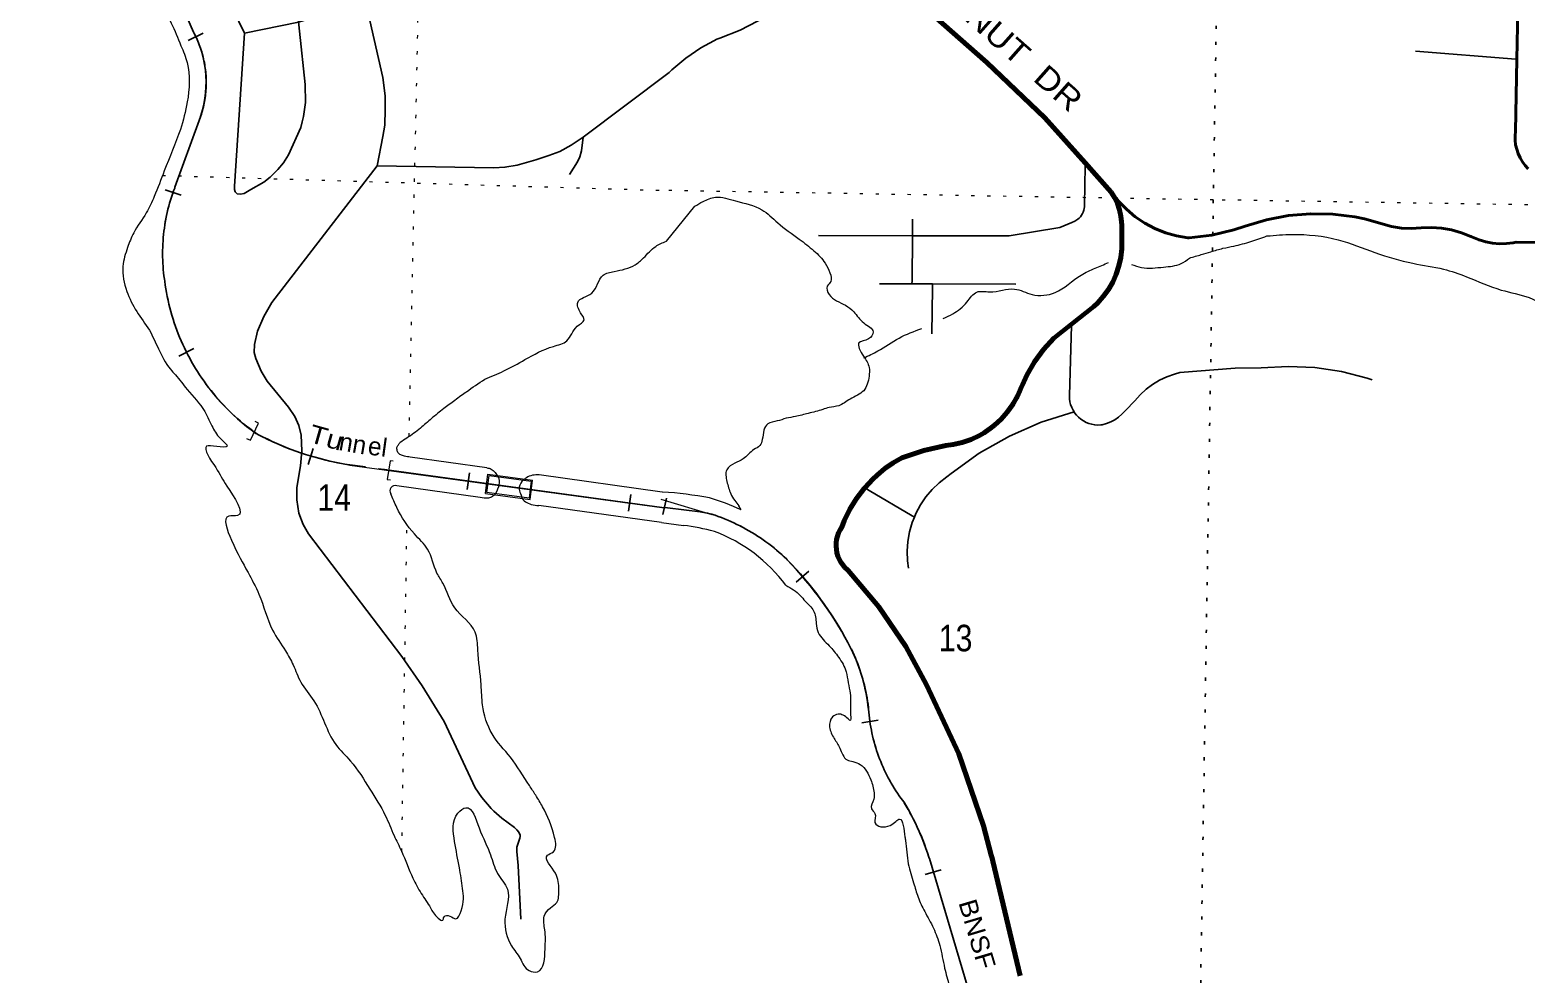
# Model space of a CAD drawing. Header units: feet. Extents: x -489137 to -242534, y 368785 to 558127.
# Drawn here: x -369833 to -359969, y 440070 to 446296 of the extents above; entities that cross this region are included whole.
import ezdxf

# ---------------------------------------------------------------- set-up
doc = ezdxf.new("R2010")
doc.units = ezdxf.units.FT
doc.header["$LTSCALE"] = 70
doc.linetypes.add('DOTTED', pattern=[1.5, 0.3, -1.2])
doc.linetypes.add('SHORT_DASHED', pattern=[2.7, 1.5, -1.2])
for name, color, linetype, lineweight in [('17', 7, 'Continuous', 25), ('23', 7, 'Continuous', 70), ('26', 7, 'Continuous', 40), ('29', 7, 'Continuous', 25), ('34', 7, 'Continuous', 25), ('39', 7, 'Continuous', 13), ('6', 7, 'DOTTED', 25), ('7', 7, 'DOTTED', 13)]:
    doc.layers.add(name, color=color, linetype=linetype, lineweight=lineweight)

msp = doc.modelspace()

# ---------------------------------------------------------------- linework, layer by layer
at = {"layer": '23'}
for points in [[(-362703.49, 445226.67), (-362876.2, 445419.79), (-363141.29, 445716.21), (-363523.73, 446081.93), (-364162.81, 446646.53), (-364633.91, 447062.73), (-364889.71, 447288.72), (-364901.94, 447296.74), (-364923.15, 447312.96), (-364932.12, 447319.82), (-364959.73, 447345.94), (-364984.45, 447374.79), (-365006.02, 447406.08), (-365024.21, 447439.44), (-365208.89, 447770.7), (-365216.51, 447785.52), (-365249.23, 447860.47), (-365265.56, 447911.99)], [(-363305.26, 440057.73), (-363484.85, 440815.12), (-363489.61, 440835.22), (-363494.83, 440855.12), (-363545.21, 441047.46), (-363708.61, 441522.26), (-363920.74, 441977.38), (-364058.32, 442231.27), (-364235.41, 442491.81), (-364438.76, 442732.41), (-364443.58, 442736.41), (-364459.66, 442751.7), (-364474.05, 442768.59), (-364486.61, 442786.88), (-364497.18, 442806.39), (-364505.65, 442826.9), (-364511.93, 442848.18), (-364515.96, 442869.99), (-364517.68, 442892.12), (-364517.08, 442914.29), (-364514.16, 442936.29), (-364508.96, 442957.86), (-364501.54, 442978.77), (-364491.97, 442998.79), (-364480.36, 443017.69), (-364464.18, 443059.62), (-364427.91, 443134.94), (-364383.96, 443206.07), (-364332.82, 443272.2), (-364329.28, 443275.9), (-364275.05, 443332.63), (-364247.82, 443360.29), (-364197.15, 443403.86), (-364142.21, 443441.9), (-364083.6, 443473.99), (-363938.67, 443522.93), (-363793.7, 443555.71), (-363745.04, 443562.2), (-363685.57, 443575.92), (-363627.86, 443595.79), (-363572.55, 443621.59), (-363542.05, 443639.91), (-363533.51, 443645.04), (-363502.05, 443668.4), (-363473.74, 443689.42), (-363429.44, 443730.15), (-363389.64, 443775.29), (-363354.78, 443824.34), (-363348.15, 443835.56), (-363327.76, 443870.04), (-363324.89, 443875.56), (-363322.56, 443880.05), (-363307.15, 443916.2), (-363298.32, 443936.93), (-363289.58, 443956.2), (-363260.72, 444019.84), (-363210.14, 444107), (-363150.71, 444188.41), (-363083.11, 444263.15), (-362965.15, 444356.33), (-362818.21, 444472.4), (-362794.46, 444494.72), (-362756.17, 444537.15), (-362722.53, 444583.34), (-362693.89, 444632.8), (-362670.59, 444684.98), (-362652.86, 444739.31), (-362640.91, 444795.19), (-362634.87, 444852.02), (-362634.15, 444989.24), (-362634.05, 445009.25), (-362635.24, 445029.24), (-362639.98, 445068.49), (-362649.54, 445110.32), (-362663.42, 445150.92), (-362681.47, 445189.85), (-362703.49, 445226.67)]]:
    msp.add_lwpolyline(points, dxfattribs=at)
at = {"layer": '26'}
for points in [[(-359954.05, 445380.61), (-359974.62, 445402.7), (-359992.77, 445426.81), (-360008.3, 445452.69), (-360021.04, 445480.06), (-360030.85, 445508.6), (-360037.62, 445538.02), (-360041.27, 445567.98), (-360041.78, 445598.16), (-360039.13, 445628.22), (-360029.22, 446101.74), (-360022.34, 446430.77), (-360007.79, 447125.71), (-360004.9, 447263.87), (-359999.79, 447508.2), (-359995.65, 447706.15), (-359979.24, 448490.28), (-359971.82, 448845), (-359965.85, 449130.24)], [(-359858.11, 444895.1), (-360034.34, 444896.9), (-360053.63, 444892.89), (-360098.94, 444886.96), (-360144.61, 444885.79), (-360190.16, 444889.41), (-360235.09, 444897.76), (-360278.89, 444910.77), (-360321.09, 444928.28), (-360332.85, 444933.87), (-360395.2, 444958.83), (-360459.8, 444977.14), (-360525.97, 444988.59), (-360592.98, 444993.07), (-360660.08, 444990.51), (-360725.53, 444986.38), (-360791.13, 444989.12), (-360856.08, 444998.69), (-361033.47, 445049.08), (-361098.25, 445062.27), (-361243.65, 445080.51), (-361390.16, 445083.45), (-361536.17, 445071.06), (-361680.09, 445043.48), (-361820.33, 445001), (-361894.55, 444977.31), (-362041.41, 444942.99), (-362191.04, 444924.2), (-362198.31, 444925.04), (-362272.9, 444937.98), (-362345.74, 444958.64), (-362416.01, 444986.81), (-362482.96, 445022.17), (-362545.84, 445064.33), (-362603.97, 445112.83), (-362656.71, 445167.14), (-362703.49, 445226.67)]]:
    msp.add_lwpolyline(points, dxfattribs=at)
at = {"layer": '29'}
for p, q in [((-368484.81, 445265.82), (-368417.24, 446274.9)), ((-366184.44, 445589.15), (-365618.45, 446015.52)), ((-367543.12, 445400.5), (-368238.46, 444499.27)), ((-367543.12, 445400.5), (-366773.89, 445385.9)), ((-362947.38, 443777.33), (-362948.6, 443776.94)), ((-367996.43, 442973.31), (-367381.51, 442164.53))]:
    msp.add_line(p, q, dxfattribs=at)
for points in [[(-368017.24, 445936.35), (-368055.5, 446288.26), (-368166.76, 447361.47)], [(-368579.28, 447300.17), (-368602.58, 446894.76), (-368597.94, 446815.75), (-368581.68, 446725.12), (-368549.16, 446571.75), (-368528.26, 446502.04), (-368417.24, 446274.9), (-368061.43, 446346.34), (-367620.14, 446483.45), (-367278.47, 446587.08)], [(-367620.14, 446483.45), (-367505.18, 445982.67), (-367491.24, 445861.83), (-367491.24, 445771.2), (-367493.56, 445666.63), (-367505.18, 445592.27), (-367543.12, 445400.5)], [(-365018, 446362.43), (-365036.9, 446352.54), (-365149.64, 446293.57), (-365283.29, 446240.62), (-365303.24, 446233.66)], [(-365303.24, 446233.66), (-365323.29, 446222.95), (-365409.51, 446176.89), (-365509.22, 446109.35), (-365601.33, 446031.75), (-365618.45, 446015.52)], [(-360029.22, 446101.74), (-360036.19, 446102.31), (-360698.9, 446156.52)], [(-368484.81, 445265.82), (-368484.13, 445243.7), (-368479.49, 445228.6), (-368465.55, 445214.65), (-368444.65, 445212.33), (-368420.26, 445218.13), (-368377.29, 445242.54), (-368290.2, 445291.33), (-368249.55, 445323.88), (-368198.46, 445374.99), (-368161.3, 445419.14), (-368128.78, 445472.6), (-368047.49, 445651.53), (-368037.04, 445688.71), (-368028.91, 445724.72), (-368016.14, 445817.68), (-368017.24, 445936.35)], [(-366773.89, 445385.9), (-366701.57, 445390.1), (-366620.28, 445404.04), (-366497.18, 445438.9), (-366411.25, 445466.78), (-366339.25, 445494.67), (-366264.93, 445536.5), (-366184.44, 445589.15)], [(-366184.44, 445589.15), (-366195.25, 445499.32), (-366206.87, 445459.81), (-366223.12, 445424.96), (-366276.54, 445341.3)], [(-362876.2, 445419.79), (-362876.51, 445396.79), (-362879.94, 445142.36)], [(-362879.94, 445142.36), (-362880.2, 445130.29), (-362881.72, 445118.3), (-362884.48, 445106.54), (-362888.45, 445095.14), (-362893.6, 445084.21), (-362899.86, 445073.88), (-362907.16, 445064.26), (-362915.43, 445055.45), (-362923.39, 445048.59), (-362943.44, 445035.66)], [(-362943.44, 445035.66), (-362963.39, 445026.94), (-363043.44, 444991.97), (-363377.55, 444936.99), (-364014.64, 444938.74), (-364632.88, 444940.43)], [(-364017.39, 444621.61), (-364017.22, 444641.92), (-364014.64, 444938.74), (-364013.68, 445048.92)], [(-364231.8, 444622.05), (-364017.39, 444621.61), (-363882.76, 444621.32), (-363332.74, 444620.18)], [(-363885.62, 444291.75), (-363882.99, 444593.9), (-363882.76, 444621.32)], [(-368238.46, 444499.27), (-368291.33, 444407.17), (-368333.14, 444309.57), (-368351.72, 444221.26), (-368354.04, 444167.82), (-368342.43, 444128.31), (-368307.59, 444044.65), (-368268.11, 443979.58), (-368128.75, 443807.62), (-368086.95, 443747.21), (-368059.08, 443686.78), (-368045.14, 443624.04), (-368040.5, 443519.47), (-368049.79, 443421.87), (-368073.01, 443277.79), (-368073.01, 443196.46), (-368059.08, 443110.48), (-368031.21, 443033.79), (-367996.43, 442973.31)], [(-362965.15, 444356.33), (-362965.44, 444346.92), (-362979.77, 443884.28)], [(-361714.49, 444066.59), (-361538.08, 444077.2), (-361361.54, 444069.3), (-361186.78, 444043), (-361015.73, 443998.57), (-360983.48, 443988)], [(-362547.52, 443849.32), (-362512.8, 443889.71), (-362474.04, 443926.26), (-362431.68, 443958.54), (-362386.17, 443986.23), (-362338.02, 444009), (-362287.75, 444026.62), (-362250.5, 444036.01), (-361886.34, 444064.4), (-361714.49, 444066.59)], [(-362979.77, 443884.28), (-362979.06, 443864.33), (-362976.27, 443844.56), (-362971.43, 443825.19), (-362964.59, 443806.44), (-362955.83, 443788.5), (-362948.6, 443776.94)], [(-362763.38, 443692.06), (-362734.69, 443700.33), (-362707.03, 443711.56), (-362680.69, 443725.62), (-362655.96, 443742.35), (-362633.12, 443761.58), (-362612.41, 443783.08), (-362608.78, 443787.36), (-362547.52, 443849.32)], [(-362948.6, 443776.94), (-363165.45, 443708.52), (-363375.14, 443617.28), (-363574.13, 443504.63), (-363760.26, 443371.79), (-363787.69, 443349.59)], [(-362948.6, 443776.94), (-362945.24, 443771.57), (-362932.94, 443755.85), (-362919.06, 443741.49), (-362903.76, 443728.67), (-362887.2, 443717.51), (-362869.57, 443708.15), (-362851.05, 443700.68), (-362831.86, 443695.19), (-362812.19, 443691.74), (-362792.27, 443690.36), (-362772.32, 443691.06), (-362763.38, 443692.06)], [(-363787.69, 443349.59), (-363838.21, 443310.12), (-363884.32, 443265.59), (-363925.53, 443216.48), (-363961.38, 443163.33), (-363991.48, 443106.72), (-364001.46, 443082.01)], [(-364329.28, 443275.9), (-364300.14, 443258.66), (-364016.6, 443090.97), (-364001.46, 443082.01)], [(-364001.46, 443082.01), (-364015.49, 443047.28), (-364033.16, 442985.65), (-364044.29, 442922.52), (-364048.76, 442858.56), (-364046.52, 442794.49), (-364040.37, 442746.3)], [(-367381.51, 442164.53), (-367246.17, 441971.8), (-367102.17, 441734.77), (-366897.78, 441297.89), (-366853.64, 441235.15), (-366790.94, 441163.11), (-366774.68, 441144.52), (-366721.26, 441098.05), (-366637.64, 441037.63), (-366623.71, 441022.52), (-366609.77, 441005.09), (-366601.65, 440986.5), (-366600.84, 440977.74), (-366603.17, 440966.12), (-366623.71, 440907.49), (-366623.72, 440879.61), (-366614.43, 440786.65), (-366595.85, 440433.43)]]:
    msp.add_lwpolyline(points, dxfattribs=at)
at = {"layer": '34', "lineweight": 13}
for p, q in [((-369832.83, 448757.81), (-368754.37, 446279.94)), ((-368717.91, 445698.33), (-368877.44, 445259.2)), ((-366830, 443239.53), (-366812.79, 443367.1)), ((-366812.79, 443367.1), (-366518.3, 443327.37)), ((-366535.51, 443199.8), (-366518.3, 443327.37)), ((-366830, 443239.53), (-366535.51, 443199.8)), ((-365673.23, 443202.26), (-365337.2, 443101.19)), ((-363903.95, 440831.81), (-363505.01, 439492.24))]:
    msp.add_line(p, q, dxfattribs=at)
at = {"layer": '34'}
for p, q in [((-368790.11, 446226.14), (-368690.17, 446273.54)), ((-368940.92, 445241.76), (-368836.48, 445205.34)), ((-368851.7, 444145.07), (-368753.28, 444195.56)), ((-367999.42, 443431.27), (-367966.38, 443536.82)), ((-366949.24, 443264.78), (-366934.32, 443374.37)), ((-365886.49, 443122.66), (-365871.56, 443232.26)), ((-365659.18, 443099.61), (-365636.67, 443207.86)), ((-364781.19, 442653.48), (-364697.63, 442725.95)), ((-364348.83, 441727.51), (-364239.47, 441744.07)), ((-363931.14, 440726.51), (-363825.13, 440758.08))]:
    msp.add_line(p, q, dxfattribs=at)
for points in [[(-369831.8, 448758.2), (-368753.38, 446280.42), (-368751.21, 446276.34), (-368745.61, 446265.48), (-368740.2, 446254.41), (-368734.93, 446243.31), (-368729.95, 446232.12), (-368725.07, 446220.89), (-368720.42, 446209.46), (-368716, 446198.05), (-368711.77, 446186.57), (-368707.68, 446174.93), (-368703.9, 446163.27), (-368700.23, 446151.59), (-368696.83, 446139.8), (-368693.56, 446127.9), (-368690.56, 446116.06), (-368687.79, 446104.08), (-368685.16, 446092.11), (-368682.73, 446080.05), (-368680.61, 446067.98), (-368678.61, 446055.82), (-368676.84, 446043.68), (-368675.31, 446031.49), (-368674.01, 446019.33), (-368672.88, 446007.1), (-368671.92, 445994.86), (-368671.27, 445982.61), (-368670.78, 445970.35), (-368670.54, 445958.05), (-368670.46, 445945.75), (-368670.66, 445933.49), (-368671.02, 445921.24), (-368671.6, 445909.01), (-368672.43, 445896.73), (-368673.45, 445884.54), (-368674.67, 445872.27), (-368676.13, 445860.13), (-368677.78, 445847.91), (-368679.69, 445835.81), (-368681.76, 445823.71), (-368684.02, 445811.69), (-368686.53, 445799.61), (-368689.29, 445787.68), (-368692.18, 445775.79), (-368695.32, 445763.86), (-368698.63, 445752.07), (-368702.16, 445740.32), (-368705.97, 445728.61), (-368709.88, 445717.04), (-368714.02, 445705.47), (-368716.88, 445697.95), (-368876.41, 445258.82), (-368878.47, 445253.38), (-368885.92, 445233.67), (-368892.85, 445213.79), (-368899.52, 445193.82), (-368905.81, 445173.67), (-368911.83, 445153.43), (-368917.37, 445133.13), (-368922.64, 445112.75), (-368927.55, 445092.3), (-368932.05, 445071.67), (-368936.2, 445051.08), (-368940.09, 445030.29), (-368943.48, 445009.57), (-368946.61, 444988.65), (-368949.26, 444967.79), (-368951.65, 444946.84), (-368953.68, 444925.94), (-368955.32, 444904.87), (-368956.48, 444883.86), (-368957.41, 444862.87), (-368957.94, 444841.7), (-368958.13, 444820.71), (-368957.94, 444799.64), (-368957.26, 444778.52), (-368956.36, 444757.56), (-368955.08, 444736.53), (-368953.3, 444715.44), (-368951.32, 444694.5), (-368948.96, 444673.63), (-368946.11, 444652.68), (-368944.45, 444639.1), (-368940.83, 444613.63), (-368936.84, 444588.44), (-368932.46, 444563.32), (-368927.61, 444538.06), (-368922.2, 444513.1), (-368916.57, 444488.18), (-368910.33, 444463.36), (-368903.78, 444438.49), (-368896.76, 444414.01), (-368889.2, 444389.52)], [(-368889.2, 444389.52), (-368881.37, 444365.18), (-368873.11, 444340.91), (-368864.29, 444316.94), (-368855.14, 444292.92), (-368845.61, 444269.17), (-368835.59, 444245.62), (-368825.2, 444222.34), (-368814.39, 444199.11), (-368803.29, 444176.05), (-368791.62, 444153.3), (-368779.65, 444130.69), (-368767.19, 444108.28), (-368754.45, 444086.02), (-368741.24, 444064.14), (-368727.74, 444042.43), (-368713.87, 444020.99), (-368699.5, 443999.72), (-368684.87, 443978.83), (-368669.85, 443957.99), (-368654.47, 443937.65), (-368638.69, 443917.35), (-368622.56, 443897.55), (-368606.15, 443877.89), (-368589.48, 443858.6), (-368572.32, 443839.49), (-368554.81, 443820.86), (-368537.13, 443802.46), (-368518.97, 443784.26), (-368500.66, 443766.5), (-368481.99, 443749.01), (-368462.84, 443731.91), (-368443.65, 443715.13), (-368424.09, 443698.63), (-368404.06, 443682.52), (-368383.98, 443666.74), (-368363.65, 443651.31), (-368358.34, 443647.47)], [(-367467.6, 443393.12), (-367448.54, 443390.52), (-365665.79, 443147.7)], [(-365323.96, 443097.97), (-365315.6, 443095.2), (-365294.61, 443087.71), (-365273.75, 443079.87), (-365252.84, 443071.73), (-365232.21, 443063.15), (-365211.82, 443054.25), (-365191.4, 443045.06), (-365171.25, 443035.42), (-365151.34, 443025.46), (-365131.42, 443015.09), (-365111.88, 443004.44), (-365092.4, 442993.54), (-365073.08, 442982.16), (-365054.14, 442970.49), (-365035.3, 442958.46), (-365016.68, 442946.22), (-364998.2, 442933.49), (-364980.04, 442920.61), (-364962.05, 442907.23), (-364944.38, 442893.69), (-364926.83, 442879.79), (-364909.63, 442865.59), (-364892.69, 442851.07), (-364875.93, 442836.35), (-364859.46, 442821.18), (-364843.2, 442805.81), (-364839.84, 442802.52), (-364810.29, 442771.79), (-364781.6, 442740.56), (-364753.45, 442708.83), (-364725.48, 442676.57), (-364698.38, 442643.8), (-364671.97, 442610.71), (-364645.73, 442577.11), (-364620.37, 442542.99), (-364595.7, 442508.54), (-364571.38, 442473.42), (-364547.93, 442438.12), (-364524.83, 442402.5), (-364502.42, 442366.18), (-364480.88, 442329.71), (-364459.86, 442292.73), (-364439.36, 442255.58), (-364419.56, 442217.76), (-364416.66, 442212.08), (-364407.57, 442192.97), (-364398.96, 442173.76), (-364390.7, 442154.41), (-364382.58, 442134.84), (-364374.96, 442115.16), (-364367.72, 442095.43), (-364360.64, 442075.51), (-364354.04, 442055.45), (-364347.84, 442035.38), (-364341.89, 442015.02), (-364336.39, 441994.72), (-364331.1, 441974.32), (-364326.25, 441953.71), (-364321.82, 441933.16), (-364317.73, 441912.46), (-364313.91, 441891.76), (-364310.52, 441870.84), (-364307.45, 441850.04), (-364304.83, 441829.03), (-364303.33, 441815.97), (-364301.83, 441796.22), (-364299.9, 441776.64), (-364297.62, 441757.07), (-364295.11, 441737.41), (-364292.15, 441717.9), (-364288.87, 441698.52), (-364285.35, 441679.05), (-364281.38, 441659.72), (-364277.1, 441640.53), (-364272.45, 441621.24), (-364267.5, 441602.2), (-364262.31, 441583.19), (-364256.67, 441564.2), (-364250.71, 441545.47), (-364244.41, 441526.76), (-364237.9, 441508.18), (-364230.92, 441489.61), (-364223.75, 441471.31), (-364216.12, 441453.03), (-364208.28, 441434.99), (-364200.1, 441416.97), (-364191.61, 441399.21), (-364182.78, 441381.58), (-364173.73, 441364.09), (-364164.24, 441346.72), (-364154.53, 441329.5), (-364144.5, 441312.52), (-364134.26, 441295.67), (-364123.57, 441279.08), (-364112.67, 441262.61), (-364101.56, 441246.39), (-364090.12, 441230.31), (-364078.35, 441214.47), (-364067.13, 441199.84)], [(-364067.13, 441199.84), (-364051.69, 441173.53), (-364036.98, 441147.06), (-364022.73, 441120.32), (-364008.68, 441093.27), (-363995.31, 441066.01), (-363982.48, 441038.62), (-363969.87, 441010.91), (-363957.93, 440982.99), (-363946.55, 440954.97), (-363935.51, 440926.52), (-363925.1, 440898.1), (-363915, 440869.51), (-363905.49, 440840.56), (-363902.9, 440832.13), (-363503.95, 439492.53)]]:
    msp.add_lwpolyline(points, dxfattribs=at)
at = {"layer": '34', "lineweight": 13}
for points in [[(-368405.53, 443602.35), (-368377.77, 443589.86), (-368326.7, 443703.38), (-368348.54, 443713.2)], [(-367723.66, 443426.88), (-367448.69, 443389.43), (-365666.35, 443146.67)], [(-367437.09, 443451.64), (-367458.48, 443455.11), (-367478.43, 443332.24), (-367454.79, 443328.41)]]:
    msp.add_lwpolyline(points, dxfattribs=at)
at = {"layer": '34', "linetype": 'SHORT_DASHED'}
msp.add_lwpolyline([(-368357.59, 443646.93), (-368342.91, 443636.32), (-368324.99, 443626.76), (-368295.15, 443611.28), (-368265.19, 443596.55), (-368234.8, 443582.15), (-368204.29, 443568.5), (-368173.52, 443555.2), (-368142.68, 443542.47), (-368111.37, 443530.25), (-368079.94, 443518.8), (-368048.44, 443507.71), (-368016.48, 443497.14), (-367984.63, 443487.16), (-367952.49, 443477.74), (-367920.06, 443469.03), (-367887.75, 443460.74), (-367855.16, 443452.98), (-367822.27, 443445.96), (-367789.5, 443439.33), (-367756.65, 443433.28), (-367723.5, 443427.97), (-367474.55, 443394.06)], dxfattribs=at)
at = {"layer": '34', "lineweight": 13}
msp.add_lwpolyline([(-366821, 443246.38), (-366805.93, 443358.1), (-366527.29, 443320.51), (-366542.36, 443208.79)], close=True, dxfattribs=at)
for centre, radius, start, end in [((-369373.78, 445949.16), 702.2, 339.07131, 28.10362), ((-367750.95, 444822.32), 1208.24, 158.80272, 188.07782), ((-367490.49, 444829.4), 1467.4, 186.92222, 234.45817), ((-367430.36, 445324.38), 1920.04, 241.60279, 261.21314), ((-365732.02, 441884.96), 1278.72, 45.80452, 72.01511), ((-366585.88, 441104.27), 2434.62, 27.05363, 44.205), ((-365505.08, 441686.41), 1207.61, 6.15432, 25.77858), ((-363175.48, 441895.02), 1131.72, 184.01003, 217.93818), ((-365562.55, 440311.41), 1738.32, 17.41981, 30.71247)]:
    msp.add_arc(centre, radius, start, end, dxfattribs=at)
at = {"layer": '34'}
for centre, radius, start, end in [((-366102.4, 438394.92), 4772.44, 81.27721, 84.75099), ((-365443.74, 442759.08), 359.1, 70.43761, 79.55247)]:
    msp.add_arc(centre, radius, start, end, dxfattribs=at)
at = {"layer": '39'}
for p, q in [((-365637.03, 444902.66), (-365449.66, 445133.06)), ((-366820.54, 443408.84), (-367325.32, 443478.83)), ((-366865.26, 443213.14), (-367414.91, 443289.35)), ((-365665.22, 443248.66), (-366476.22, 443361.1)), ((-365667.81, 443047.11), (-366478.56, 443159.52)), ((-365144.22, 443130.43), (-365158.18, 443158.32)), ((-365667.81, 443047.11), (-365524.2, 443028.46))]:
    msp.add_line(p, q, dxfattribs=at)
for centre, radius, start, end in [((-367425.55, 443256.56), 34.47, 72.02635, 213.74592), ((-365817.13, 440728.88), 2524.36, 79.39392, 86.46971), ((-365691.59, 442005), 1251.48, 64.06356, 74.28356), ((-365691.15, 441628.52), 1409.86, 74.74164, 83.19948), ((-365691.59, 442005), 1051.48, 36.72451, 69.31173)]:
    msp.add_arc(centre, radius, start, end, dxfattribs=at)
for points in [[(-369542.73, 447740.44), (-369466.86, 447595.68), (-369386.28, 447476.81), (-369307.91, 447240.64), (-369236.13, 447083.5), (-369161.8, 446847.41), (-369070.36, 446661.57), (-369019.73, 446561.48), (-368900.68, 446340.72), (-368836.83, 446191.82), (-368796.52, 446079.79), (-368795.31, 445820.81), (-368841.11, 445639.6), (-368947.2, 445366.47), (-369012.96, 445197.78), (-369065.48, 445089.53), (-369148.73, 444957.59), (-369188.9, 444861.24), (-369219.51, 444736.39), (-369194.32, 444572.04), (-369043.61, 444316.29)], [(-365449.66, 445133.06), (-365394.76, 445164.79), (-365313.63, 445192.19), (-365180.44, 445168.54), (-365007.18, 445110.11), (-364902.92, 445024.14), (-364760.49, 444915.54), (-364664.21, 444839.76), (-364590.24, 444758.16), (-364558.55, 444693.17), (-364553.05, 444636.55), (-364575.59, 444606.5), (-364564.01, 444551.83), (-364455.57, 444479.96), (-364401.42, 444436.95), (-364335.45, 444363.52), (-364273.37, 444304.27), (-364304.16, 444258.14), (-364367.08, 444232.55), (-364337.64, 444145.37), (-364299.98, 444070.22), (-364300.57, 444011.65), (-364335.89, 443917.09), (-364425.39, 443861.49), (-364500.63, 443817.86), (-364563.41, 443806.41), (-364606, 443792.73), (-364701.26, 443767.5), (-364786.38, 443746.2), (-364847.14, 443734.73), (-364905.94, 443717.18), (-364968.81, 443697.66), (-364993.47, 443657.53), (-365004.2, 443595.02), (-365020.78, 443554.8), (-365059.45, 443528.95), (-365130.82, 443467.1), (-365185.68, 443439.41), (-365238.68, 443395.54), (-365237.43, 443318.76), (-365211.97, 443237.69), (-365186.14, 443192.97), (-365158.18, 443158.32)], [(-366834.31, 443993.13), (-366708.09, 444047.38), (-366569.37, 444121.63), (-366381.94, 444209.11), (-366292.4, 444245.84), (-366223.96, 444341.65), (-366178.75, 444383.28), (-366202.1, 444430.25), (-366221, 444499.4), (-366128.99, 444560.37), (-366054.08, 444678.31), (-365980.91, 444703.22), (-365842.76, 444747.13), (-365787.38, 444792.61), (-365707.21, 444867.96), (-365636.92, 444902.7)], [(-362187.81, 444791.54), (-362110.15, 444814.35), (-362046.13, 444833.18), (-361967.04, 444855.77), (-361895.48, 444870.84), (-361782.5, 444900.97), (-361677.41, 444936.98)], [(-361677.41, 444936.98), (-361511.57, 444947.17), (-361208.7, 444911.59), (-360964.94, 444828.15), (-360714.98, 444756.78), (-360513.22, 444718.24), (-360362.11, 444668.13), (-360132.53, 444580.81), (-359949.08, 444530.35), (-359749.92, 444433.26), (-359602.61, 444407.43), (-359517.65, 444412.58), (-359368.4, 444378.64), (-359177.81, 444435.17), (-359040.67, 444403.39), (-358996.91, 444332.22), (-358968.43, 444148.08), (-358925.69, 443975.92), (-358765.34, 443838.84), (-358608.35, 443770.49), (-358445.23, 443708.13), (-358334.35, 443678.65), (-358162.98, 443632.36), (-358014.93, 443479.26), (-357891.29, 443310.26), (-357757.3, 443165.39), (-357592.43, 443076.75), (-357483.62, 443041.23), (-357378.55, 443036.06), (-357255.8, 442980.2), (-357210.43, 442868.6), (-357054.97, 442848.75), (-356876.32, 442913.43), (-356780.2, 442872.83)], [(-362571.32, 444749.36), (-362504.31, 444729.61), (-362358.73, 444732.08), (-362243.28, 444755.07), (-362187.81, 444791.54)], [(-363811.73, 444392.68), (-363748.6, 444423.85), (-363654.83, 444501.62), (-363589.47, 444567.58), (-363506.58, 444568.71), (-363340.63, 444587.12), (-363225.76, 444551.54), (-363074.02, 444564.04), (-362903.05, 444679.37), (-362809.61, 444724.82), (-362721.06, 444761.36)], [(-369043.61, 444316.29), (-368985.32, 444193.8), (-368907.07, 444058.79), (-368873.44, 444021.74), (-368796.49, 443925.19), (-368680.07, 443779.34), (-368627.53, 443673.14), (-368566.47, 443591.06), (-368532.87, 443551.98), (-368601.58, 443549.24), (-368668.2, 443550.51), (-368608.23, 443409.77), (-368533.79, 443286.97), (-368464.72, 443093.47), (-368521.32, 443090.5), (-368504.08, 442932.37), (-368395.01, 442717.87), (-368322.97, 442574.89), (-368232.48, 442338.49), (-368148.21, 442201.34), (-368097.43, 442109.34), (-368047.07, 441995.09), (-367960.51, 441872.06), (-367816.47, 441584.07), (-367719.56, 441475), (-367591.75, 441290.5), (-367489.99, 441116.6), (-367431.89, 440984), (-367383.32, 440881.92), (-367307.92, 440702.46), (-367253.25, 440602.29), (-367192.41, 440508.07), (-367141.21, 440438.31), (-367111.16, 440425.6), (-367102.67, 440447.7), (-367064.2, 440453.03), (-367026.18, 440434.1), (-366988.82, 440488.02), (-366980, 440635.54), (-367001.69, 440771.5), (-367032.79, 440944.05), (-367011.09, 441131.79), (-366957.92, 441167.19), (-366871.56, 441034.05), (-366796.13, 440856.61), (-366749.95, 440734.35), (-366685.26, 440629.94), (-366701.09, 440431.98), (-366657.91, 440257.17), (-366600.92, 440173.14), (-366541.84, 440093.12), (-366487.45, 440086.02), (-366436.15, 440236.78), (-366437.84, 440362.24), (-366442.23, 440451.34), (-366400.8, 440507.2), (-366359.74, 440542.84), (-366346.07, 440625.52), (-366368.25, 440735.19), (-366420.56, 440853.52), (-366381.75, 440877.06), (-366373.95, 440969.98), (-366452.93, 441173.79), (-366497.96, 441249.5), (-366539.18, 441313), (-366664.94, 441499.49), (-366785.24, 441653.5), (-366848.3, 441844.87), (-366857.95, 441976.55), (-366879.87, 442207.6), (-366897.86, 442325.29), (-367032.18, 442485.64), (-367109.94, 442646.94), (-367149.06, 442714.44), (-367210.75, 442871.39), (-367297.72, 442972.18), (-367413.6, 443146.34), (-367454.21, 443237.41)], [(-364335.74, 444133.23), (-364242.29, 444178.69), (-364101.95, 444264.04), (-363952.86, 444327.59)], [(-366990.81, 443885.77), (-366955.01, 443910.45), (-366834.31, 443993.13)], [(-366990.99, 443883.88), (-367031.63, 443852.49), (-367104.09, 443798.96), (-367185.61, 443733.09), (-367258.08, 443670.5), (-367347.83, 443603.8), (-367391.47, 443575.78)], [(-367325.32, 443478.83), (-367363.38, 443485), (-367388.17, 443494.13), (-367406.44, 443509.79), (-367412.96, 443533.27), (-367412.96, 443542.4), (-367403.83, 443560.67), (-367391.47, 443575.78)], [(-366820.54, 443408.84), (-366792.09, 443399.82), (-366766.54, 443377.75), (-366738.67, 443323.14), (-366749.12, 443268.53), (-366782.8, 443218.56), (-366809.51, 443209.27), (-366865.26, 443213.14)], [(-366476.22, 443361.1), (-366520.35, 443359.16), (-366559.83, 443342.89), (-366588.86, 443318.49), (-366607.44, 443267.36), (-366594.67, 443229.02), (-366591.19, 443215.08), (-366527.31, 443167.44), (-366478.56, 443159.52)], [(-364848.8, 442633.75), (-364753.76, 442566.12), (-364721.79, 442529.42), (-364665.82, 442466.19), (-364648.48, 442381.16), (-364634.92, 442322.43), (-364563.02, 442234.79), (-364501.11, 442159.38), (-364451.53, 442063.9), (-364438.12, 441991.04), (-364424.66, 441922.21), (-364422.05, 441778.76), (-364426.46, 441742.44), (-364438.49, 441752.67), (-364504.89, 441783.69), (-364541.45, 441765.9), (-364560.31, 441699.44), (-364530.75, 441624.38), (-364492.99, 441559.33), (-364445.25, 441482.05), (-364406.95, 441471.54), (-364358.62, 441452.84), (-364316.62, 441407.95), (-364288.89, 441351.08), (-364267.5, 441266.01), (-364269.95, 441223.62), (-364284.1, 441159.76), (-364261.46, 441129.56), (-364261.46, 441069.18), (-364160.5, 441050.73), (-364099.44, 441092.49), (-364064.23, 440974.95), (-364060.43, 440950.67), (-364041.76, 440796.94), (-364006.64, 440671.32), (-363977.25, 440578.08), (-363933.73, 440482.66), (-363876.21, 440372.96), (-363834.9, 440259.39), (-363802.04, 440109.55), (-363772.88, 439994.09), (-363751.53, 439904.98), (-363718.04, 439817.75), (-363686.72, 439716.41), (-363647.49, 439596.8), (-363612.59, 439448.96), (-363593.96, 439291.2), (-363546.97, 439139.18), (-363515.72, 439029.76), (-363494.4, 438938.63), (-363474.07, 438748.52), (-363458.71, 438667.56), (-363437.72, 438544.11), (-363410.72, 438414.53), (-363379.79, 438272.79), (-363370.09, 438232.28), (-363373.68, 438076.78), (-363361.12, 438021.28)]]:
    msp.add_spline(points, degree=3, dxfattribs=at)
at = {"layer": '6'}
msp.add_lwpolyline([(-361730.01, 460730.77), (-361816.87, 455810.38), (-361974.91, 448527.77), (-362030.84, 445174.98), (-362116.48, 439869.17), (-362192.27, 434536.99), (-362299.7, 429275.85), (-362423.55, 423159.96)], dxfattribs=at)
at = {"layer": '7'}
for p, q in [((-367332.11, 443614.81), (-367244.96, 447750.18)), ((-368958.92, 445336.36), (-365631.3, 445236.85)), ((-367381.14, 440877.05), (-367346.97, 443039.12))]:
    msp.add_line(p, q, dxfattribs=at)
msp.add_lwpolyline([(-355684.48, 445062.82), (-356808.04, 445092.41), (-362030.84, 445174.98), (-365631.3, 445236.85)], dxfattribs=at)

# ---------------------------------------------------------------- texts
at = {"layer": '17', "width": 1.15}
msp.add_text('CHUCKANUT  DR', height=150, rotation=318.541, dxfattribs=at).set_placement((-364407.69, 447009.65))
at = {"layer": '34'}
for s, rotation, width, p in [('Tu', 344.244, 1.2, (-368002.75, 443580.88)), ('BNSF', 286.584, 1.1, (-363712.21, 440542.18))]:
    msp.add_text(s, height=120, rotation=rotation, dxfattribs=dict(at, width=width)).set_placement(p)
for s, rotation, p in [('nn', 350.106, (-367801.55, 443526.29)), ('el', 352.244, (-367609.79, 443496.9))]:
    msp.add_text(s, height=120, rotation=rotation, dxfattribs=at).set_placement(p)
at = {"layer": '7', "width": 0.85}
for s, p in [('14', (-367937.09, 443125.1)), ('13', (-363840.28, 442198.52))]:
    msp.add_text(s, height=175, dxfattribs=at).set_placement(p)

doc.saveas('drawing.dxf')
